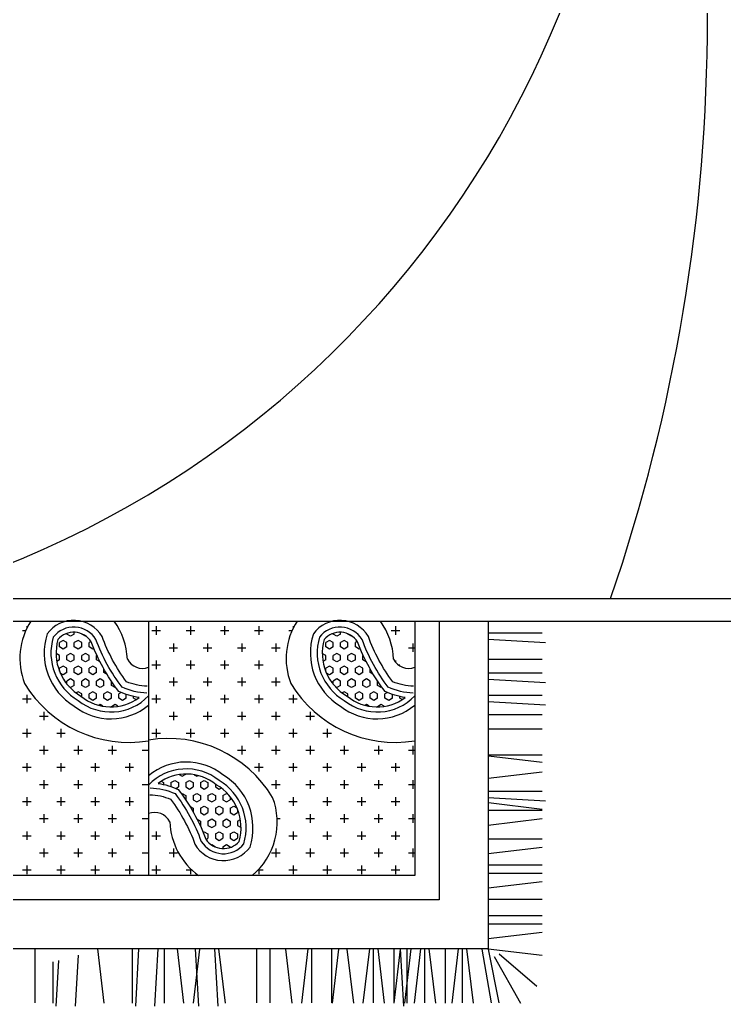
# Model space of a CAD drawing. Header units: millimetres. Extents: x -20622 to 21990, y -10877 to 8500.
# Drawn here: x -9308 to -8467, y 1963 to 3141 of the extents above; entities that cross this region are included whole.
import ezdxf

# ---------------------------------------------------------------- set-up
doc = ezdxf.new("R2010")
doc.units = ezdxf.units.MM
doc.layers.add('FURNITURE', color=80, linetype='Continuous', lineweight=30)

msp = doc.modelspace()

# ---------------------------------------------------------------- hatches: boundary and pattern name
at = {"layer": 'FURNITURE'}
h = msp.add_hatch(dxfattribs=at)
h.set_pattern_fill('HEX', color=256, scale=40.82400000000001, angle=269.999999927751, style=0)
h.set_pattern_definition([(89.999999927751, (-11373.33112542927, -9947.11349555544), (-8.838655273224003, 1.114538669917796e-08), [5.103000000000001, -10.206]), (209.999999927751, (-11373.33112542927, -9947.11349555544), (4.41932762695981, -7.654500007477966), [5.103000000000002, -10.206]), (149.999999927751, (-11373.33112542284, -9942.010495464983), (-4.41932764626419, -7.654499996332581), [5.103000000000001, -10.206])])
edge = h.paths.add_edge_path()
edge.add_arc((-9153.78020371165, 2415.764608143453), 85.05510169918834, 244.7059493319531, 261.75349528077754, ccw=False)
edge.add_arc((-9013.554202153195, 2475.520198803418), 223.2729629198271, 200.2997190357402, 217.7385221374639, ccw=False)
edge.add_arc((-9243.92457860006, 2384.471296414364), 24.98340302213036, 32.94981378669186, 139.0990008405716)
edge.add_arc((-9205.327725873367, 2384.752153258957), 59.68639451406273, 164.3738144570282, 239.9117372436135)
edge.add_arc((-9199.64600331592, 2376.537449779067), 56.15849299892093, 230.6541087769982, 306.8329980558768)
h = msp.add_hatch(dxfattribs=at)
h.set_pattern_fill('HEX', color=256, scale=40.82400000000001, angle=269.999999927751, style=0)
h.set_pattern_definition([(89.999999927751, (-11055.48701319126, -9947.11349595624), (-8.838655273224003, 1.114538669917796e-08), [5.103000000000001, -10.206]), (209.999999927751, (-11055.48701319126, -9947.11349595624), (4.41932762695981, -7.654500007477966), [5.103000000000002, -10.206]), (149.999999927751, (-11055.48701318483, -9942.010495865783), (-4.41932764626419, -7.654499996332581), [5.103000000000001, -10.206])])
edge = h.paths.add_edge_path()
edge.add_arc((-8835.936091473643, 2415.764607742659), 85.05510169918925, 244.70594933195332, 261.75349528077766, ccw=False)
edge.add_arc((-8695.710089915605, 2475.520198405351), 223.2729629211663, 200.2997190363596, 217.7385221380833, ccw=False)
edge.add_arc((-8926.080466356183, 2384.471296018606), 24.98340301376403, 32.94981378536034, 139.0990008392378)
edge.add_arc((-8887.483613629074, 2384.752152850047), 59.68639451019238, 164.3738144479015, 239.9117372344888)
edge.add_arc((-8881.801891077914, 2376.537449378272), 56.15849299892048, 230.6541087770002, 306.8329980558784)
h = msp.add_hatch(dxfattribs=at)
h.set_pattern_fill('HEX', color=256, scale=40.82400000000001, angle=269.999999927751, style=0)
h.set_pattern_definition([(269.999999927751, (-6935.84696062512, 14507.67138493394), (8.838655273224003, -1.114538669917796e-08), [5.103000000000001, -10.206]), (29.99999992775098, (-6935.84696062512, 14507.67138493394), (-4.41932762695981, 7.654500007477966), [5.102999999999965, -10.20599999999993]), (329.999999927751, (-6935.846960631556, 14502.56838494825), (4.41932764626419, 7.654499996332581), [5.102999999999998, -10.206])])
edge = h.paths.add_edge_path()
edge.add_arc((-9155.39788199321, 2144.793281287421), 85.05510159721082, 64.70594955991248, 81.75349550873688, ccw=False)
edge.add_arc((-9295.62388390078, 2085.037690677116), 223.2729629211657, 20.29971903635942, 37.73852213808311, ccw=False)
edge.add_arc((-9065.253507453497, 2176.086593068898), 24.98340302213036, 212.9498137866919, 319.0990008405716)
edge.add_arc((-9103.850360180606, 2175.805736223766), 59.68639451431886, 344.3738144576337, 419.9117372442225)
edge.add_arc((-9109.532082671634, 2184.020439651809), 56.15849299705762, 50.65410886361947, 126.8329981424982)

# ---------------------------------------------------------------- linework, layer by layer
for p, q in [((-9299.966522501161, 2416.584526842937), (-9299.966522504425, 2413.996464516978)), ((-9145.41841026352, 2416.584526648055), (-9145.418410276392, 2406.378526676687)), ((-9104.594410259866, 2416.584526596575), (-9104.594410272737, 2406.378526625207)), ((-9063.77041025705, 2416.584526545098), (-9063.77041026992, 2406.378526573731)), ((-9022.946410266806, 2416.584526493618), (-9022.946410279677, 2406.37852652225)), ((-8982.122410263151, 2416.584526442141), (-8982.122410266416, 2413.996464116183)), ((-8859.650410266438, 2416.584526287705), (-8859.650410279308, 2406.378526316337)), ((-9305.069522505852, 2411.481526863687), (-9301.129542558867, 2411.481526858718)), ((-9150.521410268213, 2411.481526668805), (-9140.315410270861, 2411.481526655935)), ((-9109.697410265397, 2411.481526617326), (-9099.491410268045, 2411.481526604457)), ((-9068.873410275153, 2411.481526565848), (-9058.66741026439, 2411.481526552979)), ((-9028.049410271498, 2411.48152651437), (-9017.843410274147, 2411.4815265015)), ((-8987.225410268682, 2411.481526462891), (-8983.285430308286, 2411.481526457923)), ((-8864.753410271129, 2411.481526308457), (-8854.547410273779, 2411.481526295587)), ((-8749.264930630787, 2408.754805679785), (-8684.471107267807, 2408.754805598081)), ((-9125.00641029372, 2396.172526679579), (-9125.006410306589, 2385.966526708212)), ((-9084.182410290903, 2396.172526628101), (-9084.182410303772, 2385.966526656734)), ((-9043.358410287248, 2396.172526576623), (-9043.358410300118, 2385.966526605255)), ((-9002.534410283595, 2396.172526525144), (-9002.534410296465, 2385.966526553777)), ((-8839.238410284064, 2396.172526319231), (-8839.238410296934, 2385.966526347864)), ((-8749.264930640422, 2401.115017355772), (-8680.660093314154, 2397.295123212029)), ((-9130.10941029925, 2391.069526700331), (-9119.903410288487, 2391.06952668746)), ((-9089.285410295595, 2391.069526648851), (-9079.079410298244, 2391.069526635983)), ((-9048.461410292779, 2391.069526597375), (-9038.25541029459, 2391.069526584503)), ((-9007.637410289124, 2391.069526545894), (-8997.431410291774, 2391.069526533025)), ((-8844.341410288756, 2391.069526339981), (-8836.744930643199, 2391.069526330402)), ((-9150.52141031969, 2370.657526678561), (-9140.31541032234, 2370.657526665692)), ((-9145.418410315, 2375.760526657811), (-9145.418410327868, 2365.554526686444)), ((-9109.697410316874, 2370.657526627083), (-9099.491410319524, 2370.657526614214)), ((-9104.594410311347, 2375.760526606331), (-9104.594410324215, 2365.554526634964)), ((-9068.87341032663, 2370.657526575605), (-9058.66741031587, 2370.657526562735)), ((-9063.77041030853, 2375.760526554855), (-9063.770410321398, 2365.554526583487)), ((-9028.049410322978, 2370.657526524126), (-9017.843410325626, 2370.657526511257)), ((-9022.946410318287, 2375.760526503374), (-9022.946410331155, 2365.554526532007)), ((-8859.650410317918, 2375.760526297461), (-8859.650410320499, 2373.712014727142)), ((-8856.531464824655, 2370.657526307845), (-8854.547410325256, 2370.657526305344)), ((-8748.735066827228, 2377.517843706217), (-8684.58306682364, 2377.517843625324)), ((-8749.264930690892, 2361.090806831492), (-8684.47110732791, 2361.090806749788)), ((-9130.109410350728, 2350.245526710088), (-9119.903410339964, 2350.245526697217)), ((-9125.006410345199, 2355.348526689336), (-9125.006410358068, 2345.142526717968)), ((-9089.285410347073, 2350.245526658608), (-9079.079410349721, 2350.24552664574)), ((-9084.182410342382, 2355.348526637858), (-9084.182410355252, 2345.14252666649)), ((-9048.461410344256, 2350.245526607131), (-9038.255410346066, 2350.24552659426)), ((-9043.358410338727, 2355.348526586379), (-9043.358410351597, 2345.142526615012)), ((-9007.637410340601, 2350.245526555651), (-8997.43141034325, 2350.245526542782)), ((-9002.534410335073, 2355.348526534901), (-9002.534410347942, 2345.142526563533)), ((-8749.264930700525, 2353.451018507479), (-8680.66009337426, 2349.631124363736)), ((-9299.966522604118, 2334.93652686245), (-9299.966522616987, 2324.730526891082)), ((-9145.418410366477, 2334.936526667568), (-9145.418410379349, 2324.7305266962)), ((-9104.594410362823, 2334.936526616088), (-9104.594410375694, 2324.73052664472)), ((-9063.770410360006, 2334.936526564611), (-9063.770410372877, 2324.730526593244)), ((-9022.946410369763, 2334.936526513131), (-9022.946410382634, 2324.730526541764)), ((-8982.122410366108, 2334.936526461654), (-8982.12241037898, 2324.730526490287)), ((-8749.264930724601, 2334.356483066807), (-8684.471107361622, 2334.356482985102)), ((-9305.069522608808, 2329.8335268832), (-9294.863522611458, 2329.833526870329)), ((-9150.52141037117, 2329.833526688318), (-9140.315410373818, 2329.833526675448)), ((-9109.697410368353, 2329.833526636839), (-9099.491410371002, 2329.83352662397)), ((-9068.87341037811, 2329.833526585361), (-9058.667410367347, 2329.833526572492)), ((-9028.049410374455, 2329.833526533883), (-9017.843410377103, 2329.833526521013)), ((-8987.225410371639, 2329.833526482405), (-8977.019410373448, 2329.833526469533)), ((-8749.264930734236, 2326.716694847567), (-8680.66009340797, 2322.896800599051)), ((-9284.657522639847, 2309.421526914727), (-9274.451522642496, 2309.421526901856)), ((-9279.554522634317, 2314.524526893975), (-9279.554522647186, 2304.318526817834)), ((-9130.109410402207, 2309.421526719844), (-9119.903410391444, 2309.421526706973)), ((-9125.006410396676, 2314.524526699092), (-9125.006410409545, 2304.318526622951)), ((-9089.285410398552, 2309.421526668364), (-9079.0794104012, 2309.421526655497)), ((-9084.18241039386, 2314.524526647614), (-9084.18241040673, 2304.318526571473)), ((-9048.461410395736, 2309.421526616888), (-9038.255410397547, 2309.421526604016)), ((-9043.358410390205, 2314.524526596136), (-9043.358410403074, 2304.318526519995)), ((-9007.63741039208, 2309.421526565407), (-8997.43141039473, 2309.421526552538)), ((-9002.534410386552, 2314.524526544657), (-9002.534410399421, 2304.318526468516)), ((-8966.813410401837, 2309.421526513931), (-8956.607410391076, 2309.42152650106)), ((-8961.710410396308, 2314.524526493179), (-8961.710410409178, 2304.318526417038)), ((-8749.264930753496, 2311.442053464128), (-8684.471107390516, 2311.442053382423)), ((-9305.069522660287, 2289.009526892956), (-9294.863522662936, 2289.009526880086)), ((-9299.966522655597, 2294.112526872206), (-9299.966522668465, 2283.906526900839)), ((-9264.245522670044, 2289.009526841478), (-9254.039522659281, 2289.009526828609)), ((-9259.142522651942, 2294.112526820726), (-9259.14252266481, 2283.906526849359)), ((-9150.521410422647, 2289.009526698074), (-9140.315410425297, 2289.009526685205)), ((-9145.418410417957, 2294.112526677324), (-9145.418410430824, 2283.906526705957)), ((-9109.69741041983, 2289.009526646596), (-9099.49141042248, 2289.009526633727)), ((-9104.594410414304, 2294.112526625844), (-9104.594410427171, 2283.906526654477)), ((-9068.873410429587, 2289.009526595118), (-9058.667410418826, 2289.009526582248)), ((-9063.770410411487, 2294.112526574368), (-9063.770410424355, 2283.906526603)), ((-9028.049410425934, 2289.009526543639), (-9017.843410428583, 2289.00952653077)), ((-9022.946410421244, 2294.112526522887), (-9022.946410434111, 2283.90652655152)), ((-8987.225410423118, 2289.009526492161), (-8977.019410424928, 2289.00952647929)), ((-8982.122410417589, 2294.112526471411), (-8982.122410430457, 2283.906526500044)), ((-8946.401410419463, 2289.009526440683), (-8936.195410422111, 2289.009526427813)), ((-8941.298410413934, 2294.112526419931), (-8941.298410426802, 2283.906526448563)), ((-8749.264930775267, 2294.177722401803), (-8684.471107412286, 2294.177722320099)), ((-9284.657522691323, 2268.597526924484), (-9274.451522693971, 2268.597526911612)), ((-9279.554522685794, 2273.700526903732), (-9279.554522698663, 2263.494526827591)), ((-9243.833522687668, 2268.597526873004), (-9233.627522690318, 2268.597526860134)), ((-9238.730522682978, 2273.700526852253), (-9238.730522695847, 2263.494526776112)), ((-9203.009522684852, 2268.597526821527), (-9192.803522686663, 2268.597526808656)), ((-9197.906522679325, 2273.700526800775), (-9197.906522692192, 2263.494526724634)), ((-9162.185522694608, 2268.597526770047), (-9154.58904303564, 2268.597526760468)), ((-9048.461410447213, 2268.597526626644), (-9038.255410449023, 2268.597526613773)), ((-9043.358410441684, 2273.700526605892), (-9043.358410454553, 2263.494526529751)), ((-9007.637410443558, 2268.597526575164), (-8997.431410446206, 2268.597526562295)), ((-9002.53441043803, 2273.700526554414), (-9002.534410450899, 2263.494526478273)), ((-8966.813410453315, 2268.597526523688), (-8956.607410442552, 2268.597526510816)), ((-8961.710410447786, 2273.700526502936), (-8961.710410460655, 2263.494526426794)), ((-8925.98941044966, 2268.597526472207), (-8915.783410452308, 2268.597526459338)), ((-8920.88641044497, 2273.700526451457), (-8920.886410457839, 2263.494526375316)), ((-8885.165410446843, 2268.597526420731), (-8874.959410449492, 2268.59752640786)), ((-8880.062410441315, 2273.700526399979), (-8880.062410454184, 2263.494526323838)), ((-8844.341410443189, 2268.597526369251), (-8836.744930797631, 2268.597526359672)), ((-8839.238410438498, 2273.700526348501), (-8839.238410451368, 2263.49452627236)), ((-8748.735066971707, 2262.940760428235), (-8684.58306696812, 2262.940760347342)), ((-9299.966522707075, 2253.288526881963), (-9299.966522719944, 2243.082526910595)), ((-9259.14252270342, 2253.288526830483), (-9259.14252271629, 2243.082526859115)), ((-9218.318522713176, 2253.288526779006), (-9218.318522726047, 2243.082526807639)), ((-9177.494522709521, 2253.288526727526), (-9177.494522722393, 2243.082526756159)), ((-9022.94641047272, 2253.288526532644), (-9022.94641048559, 2243.082526561277)), ((-8982.122410469065, 2253.288526481168), (-8982.122410481936, 2243.0825265098)), ((-8941.298410465412, 2253.288526429687), (-8941.29841047828, 2243.08252645832)), ((-8900.474410462595, 2253.288526378211), (-8900.474410475465, 2243.082526406843)), ((-8859.650410472352, 2253.288526326731), (-8859.650410485221, 2243.082526355363)), ((-8748.735066973166, 2261.78342956692), (-8684.471107462763, 2254.148576531232)), ((-9305.069522711765, 2248.185526902713), (-9294.863522714415, 2248.185526889843)), ((-9264.245522721521, 2248.185526851234), (-9254.03952271076, 2248.185526838365)), ((-9223.421522718705, 2248.185526799756), (-9213.215522720517, 2248.185526786886)), ((-9182.597522715052, 2248.185526748278), (-9172.3915227177, 2248.185526735409)), ((-9028.049410477412, 2248.185526553396), (-9017.84341048006, 2248.185526540527)), ((-8987.225410474595, 2248.185526501918), (-8977.019410476405, 2248.185526489046)), ((-8946.40141047094, 2248.185526450439), (-8936.195410473589, 2248.18552643757)), ((-8905.577410480697, 2248.185526398961), (-8895.371410469936, 2248.18552638609)), ((-8864.753410477042, 2248.185526347483), (-8854.547410479692, 2248.185526334613)), ((-8749.264930849828, 2235.049105907677), (-8684.471107477213, 2242.688894149986)), ((-9284.657522742804, 2227.773526829466), (-9274.451522745452, 2227.773526816595)), ((-9279.554522737273, 2232.876526913488), (-9279.554522750142, 2222.670526837347)), ((-9243.833522739149, 2227.773526777986), (-9233.627522741797, 2227.773526765117)), ((-9238.730522734457, 2232.87652686201), (-9238.730522747326, 2222.670526785869)), ((-9203.009522736333, 2227.77352672651), (-9192.803522738142, 2227.773526713639)), ((-9197.906522730802, 2232.876526810532), (-9197.906522743671, 2222.67052673439)), ((-9162.18552274609, 2227.77352667503), (-9154.58904308712, 2227.773526665451)), ((-9007.637410495037, 2227.773526480147), (-8997.431410497687, 2227.773526467277)), ((-9002.534410489508, 2232.87652656417), (-9002.534410502378, 2222.670526488029)), ((-8966.813410504794, 2227.77352642867), (-8956.607410494033, 2227.773526415799)), ((-8961.710410499265, 2232.876526512692), (-8961.710410512134, 2222.670526436551)), ((-8925.98941050114, 2227.77352637719), (-8915.78341050379, 2227.773526364321)), ((-8920.886410496449, 2232.876526461214), (-8920.886410509318, 2222.670526385073)), ((-8885.165410498324, 2227.773526325714), (-8874.959410500973, 2227.773526312842)), ((-8880.062410492794, 2232.876526409736), (-8880.062410505663, 2222.670526333594)), ((-8844.34141049467, 2227.773526274234), (-8836.744930849112, 2227.773526264655)), ((-8839.238410489977, 2232.876526358257), (-8839.238410502847, 2222.670526282116)), ((-8749.264930869089, 2219.774464524237), (-8684.471107506108, 2219.774464442533)), ((-9305.069522763244, 2207.361526912469), (-9294.863522765892, 2207.3615268996)), ((-9299.966522758554, 2212.464526891717), (-9299.966522771421, 2202.25852692035)), ((-9264.245522773, 2207.361526860991), (-9254.039522762238, 2207.361526848122)), ((-9259.142522754899, 2212.464526840239), (-9259.142522767766, 2202.258526868872)), ((-9223.421522770184, 2207.361526809513), (-9213.215522771994, 2207.361526796643)), ((-9218.318522764655, 2212.464526788761), (-9218.318522777523, 2202.258526817393)), ((-9182.59752276653, 2207.361526758034), (-9172.391522769178, 2207.361526745165)), ((-9177.494522761, 2212.464526737283), (-9177.494522773868, 2202.258526765915)), ((-8987.225410526074, 2207.361526511674), (-8977.019410527884, 2207.361526498805)), ((-8982.122410520546, 2212.464526490922), (-8982.122410533413, 2202.258526519555)), ((-8946.40141052242, 2207.361526460196), (-8936.195410525068, 2207.361526447326)), ((-8941.29841051689, 2212.464526439444), (-8941.298410529758, 2202.258526468077)), ((-8905.577410532176, 2207.361526408718), (-8895.371410521413, 2207.361526395848)), ((-8900.474410514074, 2212.464526387966), (-8900.474410526942, 2202.258526416598)), ((-8864.753410528521, 2207.361526357239), (-8854.54741053117, 2207.36152634437)), ((-8859.650410523831, 2212.464526336487), (-8859.650410536698, 2202.25852636512)), ((-8749.264930878722, 2212.134676304998), (-8680.660093552457, 2208.314782056482)), ((-8748.735067043468, 2206.031420436837), (-8684.471107533067, 2198.396567296375)), ((-9279.55452278875, 2192.052526818471), (-9279.55452280162, 2181.846526847104)), ((-9238.730522785934, 2192.052526766993), (-9238.730522798804, 2181.846526795625)), ((-9197.906522782281, 2192.052526715514), (-9197.906522795149, 2181.846526744147)), ((-8961.710410550742, 2192.052526417675), (-8961.710410563612, 2181.846526446308)), ((-8920.886410547926, 2192.052526366197), (-8920.886410560795, 2181.846526394829)), ((-8880.062410544271, 2192.052526314718), (-8880.06241055714, 2181.846526343351)), ((-8839.238410541455, 2192.05252626324), (-8839.238410554324, 2181.846526291873)), ((-8749.264930897976, 2196.86497029092), (-8684.471107534997, 2196.864970209215)), ((-9284.65752279428, 2186.949526839223), (-9274.451522796928, 2186.949526826352)), ((-9243.833522790625, 2186.949526787743), (-9233.627522793275, 2186.949526774873)), ((-9203.009522787808, 2186.949526736266), (-9192.80352278962, 2186.949526723395)), ((-9162.185522797565, 2186.949526684786), (-9154.589043138596, 2186.949526675207)), ((-9001.113785746089, 2186.949526481679), (-8997.431410549163, 2186.949526477034)), ((-8966.813410556271, 2186.949526438427), (-8956.607410545508, 2186.949526425556)), ((-8925.989410552616, 2186.949526386947), (-8915.783410555265, 2186.949526374077)), ((-8885.1654105498, 2186.94952633547), (-8874.959410552448, 2186.949526322599)), ((-8844.341410546145, 2186.94952628399), (-8836.744930900588, 2186.949526274411)), ((-8749.26493092013, 2179.29709667282), (-8684.471107547515, 2186.936884915129)), ((-9299.966522810031, 2171.640526901474), (-9299.9665228229, 2161.434526930107)), ((-9259.142522806376, 2171.640526849996), (-9259.142522819247, 2161.434526878628)), ((-9218.318522816133, 2171.640526798517), (-9218.318522829004, 2161.43452682715)), ((-9177.494522812478, 2171.640526747039), (-9177.49452282535, 2161.434526775672)), ((-9145.41841057239, 2171.640526706594), (-9145.418410585262, 2161.434526735226)), ((-8982.122410572021, 2171.640526500679), (-8982.122410584892, 2161.434526529311)), ((-8941.298410568368, 2171.6405264492), (-8941.298410581237, 2161.434526477833)), ((-8900.474410565552, 2171.640526397722), (-8900.474410578421, 2161.434526426355)), ((-8859.650410575308, 2171.640526346244), (-8859.650410588178, 2161.434526374876)), ((-9305.069522814721, 2166.537526922226), (-9294.863522817372, 2166.537526909357)), ((-9264.245522824478, 2166.537526870748), (-9254.039522813717, 2166.537526857878)), ((-9223.421522821662, 2166.537526819269), (-9213.215522823473, 2166.5375268064)), ((-9182.597522818009, 2166.537526767791), (-9172.391522820657, 2166.537526754922)), ((-9150.521410577083, 2166.537526727344), (-9140.315410579731, 2166.537526714475)), ((-8987.225410577552, 2166.537526521431), (-8977.019410579362, 2166.537526508561)), ((-8946.401410573897, 2166.537526469952), (-8936.195410576545, 2166.537526457083)), ((-8905.577410583654, 2166.537526418474), (-8895.371410572892, 2166.537526405605)), ((-8864.753410579999, 2166.537526366996), (-8854.547410582649, 2166.537526354126)), ((-8749.264930940753, 2162.94102161832), (-8684.471107577774, 2162.941021536615)), ((-9284.65752284576, 2146.125526848979), (-9274.451522848409, 2146.125526836108)), ((-9279.55452284023, 2151.228526828228), (-9279.5545228531, 2141.02252685686)), ((-9243.833522842106, 2146.125526797499), (-9233.627522844754, 2146.12552678463)), ((-9238.730522837413, 2151.228526776749), (-9238.730522850283, 2141.022526805382)), ((-9203.00952283929, 2146.125526746023), (-9192.803522841099, 2146.125526733152)), ((-9197.906522833759, 2151.228526725271), (-9197.906522846628, 2141.022526753904)), ((-9162.185522849046, 2146.125526694543), (-9154.589043190077, 2146.125526684964)), ((-9130.10941060812, 2146.125526654097), (-9119.903410597357, 2146.125526641225)), ((-9125.00641060259, 2151.228526633345), (-9125.006410615459, 2141.022526661977)), ((-9007.637410597994, 2146.12552649966), (-8997.431410600644, 2146.12552648679)), ((-9002.534410592465, 2151.22852647891), (-9002.534410605334, 2141.022526507542)), ((-8966.81341060775, 2146.125526448183), (-8956.60741059699, 2146.125526435312)), ((-8961.710410602222, 2151.228526427431), (-8961.710410615091, 2141.022526456064)), ((-8925.989410604097, 2146.125526396703), (-8915.783410606746, 2146.125526383834)), ((-8920.886410599405, 2151.228526375953), (-8920.886410612275, 2141.022526404586)), ((-8885.165410601281, 2146.125526345227), (-8874.95941060393, 2146.125526332356)), ((-8880.06241059575, 2151.228526324475), (-8880.06241060862, 2141.022526353107)), ((-8844.341410597626, 2146.125526293747), (-8836.744930952069, 2146.125526284168)), ((-8839.238410592934, 2151.228526272997), (-8839.238410605803, 2141.022526301629)), ((-8749.264930962907, 2145.373148104994), (-8684.471107590292, 2153.012936242529)), ((-9305.0695228662, 2125.713526931982), (-9294.863522868849, 2125.713526919113)), ((-9299.96652286151, 2130.816526911231), (-9299.966522874378, 2120.610526939863)), ((-9264.245522875957, 2125.713526880504), (-9254.039522865194, 2125.713526867635)), ((-9259.142522857856, 2130.816526859752), (-9259.142522870723, 2120.610526888385)), ((-9223.421522873141, 2125.713526829026), (-9213.21552287495, 2125.713526816156)), ((-9218.318522867612, 2130.816526808274), (-9218.31852288048, 2120.610526836907)), ((-9182.597522869486, 2125.713526777547), (-9172.391522872134, 2125.713526764678)), ((-9177.494522863957, 2130.816526756796), (-9177.494522876825, 2120.610526785428)), ((-9150.52141062856, 2125.7135267371), (-9140.31541063121, 2125.713526724231)), ((-9145.41841062387, 2130.81652671635), (-9145.418410636737, 2120.610526744983)), ((-9109.697410625744, 2125.713526685622), (-9103.119311915398, 2125.713526677327)), ((-9104.59441062484, 2127.148233994825), (-9104.594410633084, 2120.610526693503)), ((-9023.593539868449, 2125.713526577047), (-9017.843410634496, 2125.713526569796)), ((-9022.946410632718, 2126.405254346257), (-9022.946410640025, 2120.610526590546)), ((-8987.225410629031, 2125.713526531187), (-8977.01941063084, 2125.713526518318)), ((-8982.122410623502, 2130.816526510435), (-8982.12241063637, 2120.610526539068)), ((-8946.401410625376, 2125.713526479709), (-8936.195410628025, 2125.71352646684)), ((-8941.298410619847, 2130.816526458957), (-8941.298410632715, 2120.61052648759)), ((-8905.577410635133, 2125.713526428231), (-8895.37141062437, 2125.713526415361)), ((-8900.474410617031, 2130.816526407479), (-8900.474410629899, 2120.610526436111)), ((-8864.753410631478, 2125.713526376752), (-8854.547410634126, 2125.713526363883)), ((-8859.650410626788, 2130.816526356), (-8859.650410639655, 2120.610526384633)), ((-8749.264930992638, 2121.796153468898), (-8684.471107629657, 2121.796153387193)), ((-8748.735067137188, 2131.709128810242), (-8684.5830671336, 2131.709128729347)), ((-8749.26493101479, 2104.228279955571), (-8684.471107642175, 2111.86806819788)), ((-8748.73506718907, 2090.56426066082), (-8684.583067185484, 2090.564260579925)), ((-8748.735067213478, 2071.208401262909), (-8684.583067209891, 2071.208401182014)), ((-8749.264931068927, 2061.295425921565), (-8684.471107705946, 2061.29542583986)), ((-8749.26493109108, 2043.727552408239), (-8684.471107718467, 2051.367340650548)), ((-9290.238969185693, 2031.425708731952), (-9290.238969267257, 1966.743844912237)), ((-9215.474497277128, 2031.425708637677), (-9207.83470906164, 1966.631885317868)), ((-9174.047422876607, 2031.425708585437), (-9174.04742295831, 1966.631885275263)), ((-9166.407634591988, 2031.425708575803), (-9170.227528814521, 1962.820871315756)), ((-9143.493204989309, 2031.425708546908), (-9147.313099225254, 1962.820871286861)), ((-9135.853416704691, 2031.425708537276), (-9135.853416786395, 1966.631885227102)), ((-9120.57877538663, 2031.425708518013), (-9112.938987183716, 1966.631885198207)), ((-9093.844451649435, 2030.89584469416), (-9101.479304750503, 1966.631885183757)), ((-9098.768911229565, 2031.425708490512), (-9094.949017180052, 1962.820871220831)), ((-9075.854481626886, 2031.425708461617), (-9072.034587577373, 1962.820871191936)), ((-9070.9250867815, 2031.425708455402), (-9063.285298577748, 1966.631885135595)), ((-9025.769101145812, 2030.895844608317), (-9025.769101226706, 1966.743844578746)), ((-9009.610761696515, 2030.895844587942), (-9009.610761777409, 1966.74384455837)), ((-8991.189099812269, 2030.895844564713), (-8983.554246872436, 1966.631885035054)), ((-8964.4547760729, 2031.425708321145), (-8972.094564439221, 1966.631885020604)), ((-8959.957073090545, 2030.895844525329), (-8959.957073171441, 1966.743844495758)), ((-8936.123611547746, 2030.895844495276), (-8936.123611628642, 1966.743844465705)), ((-8927.727955061984, 2030.89584448469), (-8935.362808175623, 1966.631884974286)), ((-8917.701949663502, 2030.895844472047), (-8910.067096724506, 1966.631884942389)), ((-8890.96762592497, 2031.425708228479), (-8898.607414291293, 1966.631884927938)), ((-8886.469922942617, 2030.895844432664), (-8886.469923023511, 1966.743844403092)), ((-8880.97512866466, 2031.425708215879), (-8873.335340448335, 1966.631884896071)), ((-8854.240804913215, 2030.895844392025), (-8861.87565801512, 1966.63188488162)), ((-8861.68594944135, 2031.425708191555), (-8861.685949523055, 1966.631884881381)), ((-8854.046161156732, 2031.425708181922), (-8850.226267093809, 1962.820870912239)), ((-8841.313937305591, 2031.425708165866), (-8848.953725671914, 1966.631884865326)), ((-8846.406372858703, 2031.425708172288), (-8846.406372940406, 1966.631884862114)), ((-8829.814070744465, 2031.425708151366), (-8837.453859111625, 1966.631884850824)), ((-8825.316367762949, 2030.89584435555), (-8825.316367843845, 1966.743844325979)), ((-8819.821573484993, 2031.425708138765), (-8812.181785282079, 1966.631884818957)), ((-8800.532394261683, 2031.425708114441), (-8800.532394343387, 1966.631884804267)), ((-8784.827938875675, 2031.425708094639), (-8792.467727242834, 1966.631884794097)), ((-8780.330235894158, 2030.895844298823), (-8780.330235975054, 1966.743844269252)), ((-8774.835441616202, 2031.425708082039), (-8767.195653413288, 1966.631884762231)), ((-8756.507235844101, 2030.895844268784), (-8745.634380105794, 1966.743844225501)), ((-8749.264931106592, 2031.425708049795), (-8684.471107753245, 2023.785919748851)), ((-8749.26493110726, 2030.895844259651), (-8736.415117106964, 1966.743844213875)), ((-9268.943144786557, 2016.000353158923), (-9268.943144848809, 1966.631885394925)), ((-9262.086154421011, 2017.366752565114), (-9265.123250705019, 1962.820871435417)), ((-9238.810436114833, 2023.855453992456), (-9242.20882110234, 1962.820871406522)), ((-8741.825460850543, 2022.063805532461), (-8710.358602202828, 1966.63188469056)), ((-8735.80543824627, 2025.411668723593), (-8690.989541373214, 1986.911370177264))]:
    msp.add_line(p, q, dxfattribs=at)
for points in [[(-7697.597713192905, 3862.817639608824), (-9524.597713192068, 3862.817641912638), (-9524.59771500788, 2422.817641828819), (-7697.597715008718, 2422.817639525005)], [(-8749.264930613053, 2422.817640851138), (-8749.264931106592, 2031.425708049795), (-9877.75726782682, 2031.425709472803), (-9877.75726638195, 3177.254997854888), (-9524.59771405655, 3177.254997409559)], [(-8807.584930606181, 2422.817640924678), (-8807.584931026178, 2089.745708169267), (-9819.437267759315, 2089.745709445196), (-9819.437266461526, 3118.934997735413), (-9524.597714130088, 3118.934997363626)], [(-8836.744930986391, 2118.905708229004), (-9790.27726771299, 2118.905709431391), (-9790.277266488742, 3089.774997675676)], [(-9154.589042841171, 2422.817641362244), (-9154.5890432244, 2118.905708525026)], [(-8836.744930603163, 2422.817640961448), (-8836.744930986391, 2118.90570812423)]]:
    msp.add_lwpolyline(points, dxfattribs=at)
for points in [[(-7753.219339077115, 3835.817639653816), (-9452.597713224435, 3835.817641796702, 0.4142135623731124), (-9497.597713283696, 3790.817641811535), (-9497.597714917927, 2494.817641861827, 0.4142135623731097), (-9452.597714972158, 2449.817641763174), (-7753.219340824835, 2449.817639620288)], [(-9295.0183406203, 2422.817641539324, 0.2398898459585548), (-9302.618258210854, 2348.272424720788, 0.3064658726302407), (-9154.589043021462, 2279.840632812748)], [(-9156.203908288295, 2345.039423690513, -0.09025133795253606), (-9180.965157997522, 2350.427755321271, -0.07363654167371357), (-9210.03271254101, 2404.311052703525, 0.5411217863543134), (-9275.703854630026, 2407.544053631984, 0.3490391417785466), (-9243.406572139918, 2321.330771258502, 0.3549231788205707), (-9154.589042967818, 2322.383640548842)], [(-9156.483546307732, 2336.879413803796, -0.09750625641589006), (-9186.18515339484, 2343.791688173967, -0.07525265259921872), (-9217.436514344374, 2400.781663999211, 0.5209691084379954), (-9268.335175000046, 2403.752593495587, 0.3456067798843852), (-9238.747775216489, 2328.059511033, 0.3900242836171294), (-9154.589042953752, 2333.538270374456)], [(-8977.17422836888, 2422.817641138528, 0.2398898459585567), (-8984.774145972846, 2348.272424319992, 0.3064658726302407), (-8836.744930783454, 2279.840632411951)], [(-8838.359796050287, 2345.039423289718, -0.09025133795253605), (-8863.121045759513, 2350.427754920475, -0.07363654167371357), (-8892.188600303001, 2404.311052302729, 0.5411217863543134), (-8957.859742392016, 2407.544053231188, 0.3490391417785465), (-8925.56245990191, 2321.330770857707, 0.3549231788205707), (-8836.74493072981, 2322.383640148046)], [(-8838.639434070561, 2336.879413403, -0.09750625641589006), (-8868.34104115683, 2343.79168777317, -0.07525265259921873), (-8899.592402106364, 2400.781663598415, 0.5209691084379954), (-8950.491062762874, 2403.752593094792, 0.3456067798843852), (-8920.903662965069, 2328.059510632205, 0.3900242836171294), (-8836.744930715744, 2333.53826997366)], [(-9030.862859710754, 2118.90570836901, 0.3224756214508726), (-9006.55982783013, 2212.285464762474, 0.3064658726302449), (-9154.589043020358, 2280.717256670514)], [(-9152.974177766098, 2215.518465792748, -0.09025133795253606), (-9128.212928056873, 2210.130134161992, -0.07363654167371357), (-9099.145373513385, 2156.246836779736, 0.5411217863543134), (-9033.47423142437, 2153.01383585128, 0.3490391417785465), (-9065.771513914477, 2239.22711822476, 0.3549231788205707), (-9154.589043074004, 2238.17424893442)], [(-9152.694539733253, 2223.678475679466, -0.09750625641589006), (-9122.992932659557, 2216.766201204521, -0.07525265259921872), (-9091.741571710021, 2159.776225484051, 0.5209691084379954), (-9040.842911053513, 2156.8052958829, 0.3456067798843852), (-9070.430310837906, 2232.498378450261, 0.3900242836171295), (-9154.58904308807, 2227.019619108805)]]:
    msp.add_lwpolyline(points, format="xyb", dxfattribs=at)
for points in [[(-9165.97984822664, 2331.588964405094, -0.07452144396591523), (-9190.121185432248, 2338.864001041542, -0.07623832618237615), (-9222.959823322404, 2398.059874806316, 0.4993946391985515), (-9262.808085188144, 2400.829279343318, 0.3420739398306334), (-9235.250514776406, 2333.10825338344, 0.3452009433040969)], [(-8848.135735988631, 2331.588964004299, -0.07452144396591523), (-8872.27707319424, 2338.864000640747, -0.07623832618237616), (-8905.115711085233, 2398.059874405521, 0.4993946391985515), (-8944.963972937563, 2400.829278942522, 0.3420739398306334), (-8917.406402538398, 2333.108252982644, 0.3452009433040968)], [(-9143.198237827753, 2228.968924973396, -0.07452144396591523), (-9119.056900622145, 2221.69388844172, -0.07623832618237616), (-9086.218262731152, 2162.498014676946, 0.4993946391985516), (-9046.370000865412, 2159.728610139943, 0.3420739398306333), (-9073.927571277987, 2227.449636099824, 0.3452009433040969)]]:
    msp.add_lwpolyline(points, format="xyb", close=True, dxfattribs=at)
for centre, radius, start, end in [((-9765.406941384768, 3592.749212945534), 1187.638339720686, 285.7708109333293, 11.80991047745904), ((-10622.12561453668, 3142.817643254692), 2134.82707649014, 341.0576603830587, 18.94233947239252), ((-9264.052247060874, 2373.742529869903), 84.24177638248095, 2.467528121050367, 35.630150850624), ((-8946.208134822866, 2373.742529469107), 84.24177638248095, 2.467528121050367, 35.630150850624), ((-9161.855931549599, 2386.560992596683), 20.24010253141786, 207.0088137015816, 291.0408926659386), ((-8844.011819298179, 2386.560992195887), 20.24010253141786, 207.0088137015816, 291.0408926659386), ((-9147.322154504798, 2173.996896886579), 20.24010253141786, 27.00881370158161, 111.0408926659386), ((-9045.125838993521, 2186.815359613359), 84.24177638248095, 182.4675281212586, 233.7193272294855)]:
    msp.add_arc(centre, radius, start, end, dxfattribs=at)

doc.saveas('drawing.dxf')
